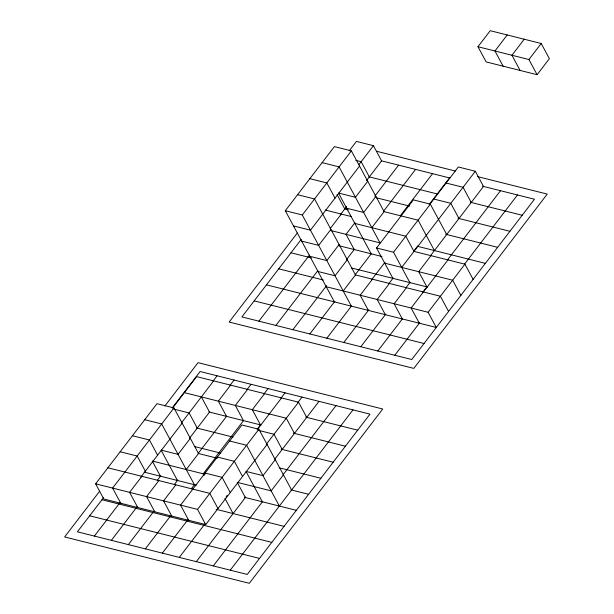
<?xml version="1.0" encoding="UTF-8"?>
<svg xmlns="http://www.w3.org/2000/svg" width="614" height="614" viewBox="0 0 614 614"><rect width="100%" height="100%" fill="white"/><g stroke="black" fill="none" stroke-linecap="round" stroke-linejoin="round"><path stroke-width="0.92" d="M334.392 301.896L285.303 210.732L334.384 146.616L351.369 150.875L384.095 211.653L418.065 220.173L434.428 250.566M349.182 150.89L356.435 141.412L373.419 145.679L381.601 160.868L366.543 180.547M267.075 444.444L205.721 524.594L103.812 499.021L95.63 483.824L156.984 403.674L173.969 407.942L198.514 453.523L217.287 458.236M351.377 306.163L302.288 214.992L351.369 150.875M99.583 491.292L64.631 536.958L249.315 583.3L382.737 409.001L198.053 362.659L164.844 406.046M297.306 232.998L229.137 322.051L413.821 368.392L547.243 194.093L477.638 176.625M103.574 497.632L77.402 531.816L247.25 574.435L369.958 414.143L200.11 371.516L172.196 407.988M301.228 239.422L241.908 316.908L411.764 359.528L534.464 199.228L482.489 186.188M172.657 407.949L196.641 376.62L298.55 402.185L306.731 417.382M358.921 164.621L373.419 145.679M173.969 407.942L112.615 488.092L120.797 503.28M359.551 166.072L310.469 230.189L293.484 225.929M94.387 536.083L119.976 502.651M213.02 381.102L217.095 375.783M258.893 321.168L309.487 255.079M340.309 214.808L346.71 206.457M181.276 423.138L213.626 380.88M330.171 228.631L341.323 214.056M140.875 477.055L182.151 423.138M141.872 476.326L129.6 492.351L137.782 507.548M330.923 229.352L318.651 245.385L301.666 241.118M367.732 181.26L355.468 197.294L338.475 193.034L371.201 253.805M477.968 46.733L490.233 30.7L541.195 43.487L549.369 58.683L537.104 74.708L486.15 61.922L477.968 46.733L528.923 59.52L537.104 74.708M111.372 540.343L136.96 506.918M157.314 480.325L160.807 475.766M189.457 438.335L209.65 411.948M230.004 385.362L234.08 380.043M275.878 325.435L317.753 270.736M374.747 196.28L398.586 165.135M230.611 385.139L218.338 401.172L226.52 416.361M354.961 222.69L346.035 234.348L354.217 249.545M190.332 438.327L178.06 454.36L161.075 450.093L177.438 480.486M339.105 244.549L326.832 260.574L309.847 256.314M375.914 196.457L363.642 212.49L346.657 208.223M158.857 480.585L146.585 496.611L154.766 511.807M507.218 34.96L494.953 50.993L503.135 66.189M128.357 544.603L153.945 511.178M174.299 484.584L177.791 480.025M198.145 453.439L226.635 416.215M246.989 389.621L251.065 384.303M292.863 329.695L326.594 285.633M346.365 259.799L354.508 249.169M383.589 211.178L415.571 169.395M186.242 469.549L198.514 453.523M247.596 389.406L235.323 405.432L243.505 420.628M347.286 259.745L335.014 275.77L318.029 271.511M371.823 227.679L384.095 211.653M175.842 484.845L163.57 500.878L171.751 516.067M524.202 39.227L511.938 55.252L520.119 70.449M145.341 548.87L170.93 515.438M191.284 488.851L194.776 484.292M215.13 457.699L243.628 420.475M263.982 393.889L268.049 388.57M309.847 333.955L334.86 301.29M355.214 274.704L371.493 253.428M400.574 215.445L432.555 173.655M215.499 457.783L203.226 473.816L204.14 475.505M264.58 393.666L252.308 409.691L260.489 424.888M343.195 290.967L355.468 274.934L314.56 198.967L297.575 194.699M392.906 278.365L376.543 247.972L413.352 199.88L430.337 204.147L446.7 234.533M528.923 59.52L541.195 43.487M162.326 553.13L187.915 519.705M257.12 429.293L260.612 424.734M280.966 398.148L285.034 392.83M326.832 338.222L351.262 306.309M371.616 279.723L384.993 262.247M429.186 204.508L449.54 177.922M257.581 429.255L281.565 397.926M372.452 279.201L360.18 295.227L368.362 310.423M429.9 204.147L458.343 166.985L475.328 171.252L483.51 186.441L430.591 255.577M409.891 282.624L393.528 252.239L430.337 204.147M205.721 524.594L197.539 509.397L258.893 429.247L241.908 424.988L180.554 505.138L188.736 520.334M179.311 557.389L204.899 523.965M297.951 402.408L302.019 397.089M343.817 342.482L368.83 309.817M389.184 283.223L393.252 277.904M413.606 251.318L417.673 245.999M226.044 496.91L227.157 495.452M266.2 444.452L298.55 402.185M389.437 283.461L377.165 299.486L385.346 314.683M401.709 267.428L475.328 171.252M196.296 561.656L245.73 497.079M274.803 459.088L319.004 401.356M360.809 346.741L385.815 314.076M406.169 287.482L410.236 282.171M406.422 287.72L394.15 303.753L402.331 318.942M430.959 255.662L418.694 271.695L426.876 286.884M275.256 459.64L262.984 475.666L245.999 471.406L262.362 501.791M213.281 565.916L262.715 501.339M283.069 474.752L335.988 405.616M377.794 351.008L402.216 319.096M422.57 292.51L427.221 286.431M447.575 259.837L500.494 190.708M283.438 474.829L271.165 490.862L237.196 482.335L245.377 497.532M447.944 259.922L411.134 308.013L419.316 323.21M230.265 570.176L352.973 409.876M394.779 355.268L419.784 322.603M464.56 264.104L517.479 194.968M266.453 284.85L436.301 327.469L428.119 312.273L464.928 264.189L413.974 251.402L405.793 236.206L354.838 223.419M376.482 151.244L455.365 171.037M381.325 160.799L450.008 178.037M355.79 160.361L361.147 161.705L369.329 176.901M446.079 183.018L463.063 187.278L471.237 202.474M322.12 162.641L339.105 166.908L380.005 242.875L330.839 230.542M369.052 176.832L437.736 194.07M470.217 202.221L522.199 215.261M433.806 199.051L450.791 203.311L458.973 218.507M309.847 178.674L326.832 182.934L335.014 198.13M376.275 197.754L409.684 206.135M457.952 218.246L509.927 231.294M344.515 208.89L348.222 209.827M445.68 234.279L497.655 247.319M325.236 210.019L351.154 216.527M285.303 210.732L302.288 214.992M417.443 246.298L485.382 263.352M376.543 247.972L393.528 252.239M339.02 245.73L381.931 256.498M384.725 263.168L452.664 280.214L460.845 295.411M290.99 252.791L311.413 257.911M351.323 267.927L427.428 287.022M355.468 274.934L440.391 296.247L448.573 311.436M278.725 268.817L323.271 279.999M326.211 286.707L428.119 312.273M254.181 300.883L424.028 343.502M305.711 417.129L357.686 430.168M184.369 392.645L286.277 418.218L294.459 433.415M208.983 411.963L260.958 425.003M293.438 433.154L345.413 446.201M173.892 409.124L189.089 412.938L197.271 428.135M258.816 430.437L274.013 434.251L282.194 449.44M196.71 427.996L232.906 437.076M281.174 449.187L333.149 462.227M144.712 419.707L161.697 423.967L194.423 484.745M229.644 441.021L246.628 445.28L279.347 506.059M194.646 446.585L220.633 453.109M279.109 467.776L320.876 478.26M132.447 435.74L149.432 440L157.614 455.197M217.371 457.046L234.356 461.314L242.538 476.502M290.967 489.865L308.604 494.285M120.175 451.766L137.16 456.033L145.341 471.222M205.099 473.079L222.084 477.339L230.265 492.535M205.015 474.261L152.272 461.03L160.454 476.226M144.121 472.12L196.211 485.198M244.357 497.279L296.332 510.318M107.903 467.799L209.811 493.372L217.993 508.561M216.128 509.298L284.067 526.351M95.63 483.824L197.539 509.397M101.947 499.758L271.795 542.377M89.675 515.791L259.522 558.41M464.928 264.189L473.11 279.378M337.063 194.615L344.792 208.96M258.893 429.247L291.619 490.026M201.354 396.905L209.535 412.101M224.931 498.368L233.113 513.565"/></g></svg>
